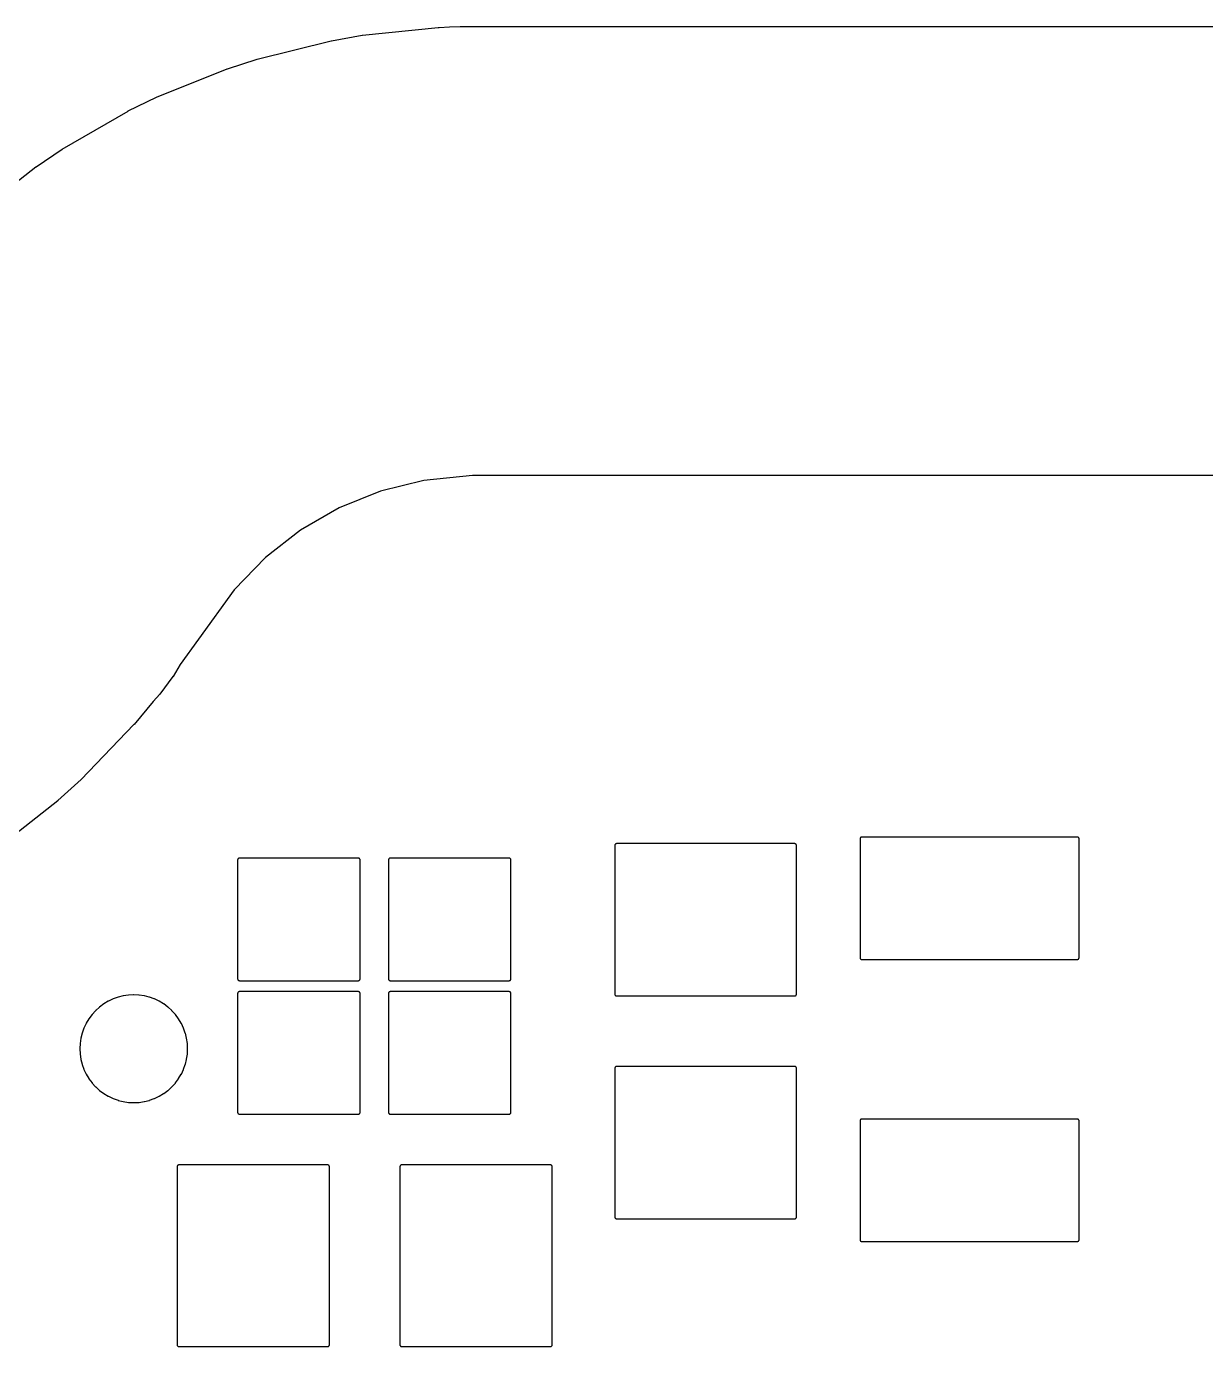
# Model space of a CAD drawing. Header units: inches. Extents: x -0.5 to 10, y -2.4 to 3.9.
# Drawn here: x 2.4419 to 2.7547, y 2.9036 to 3.2538 of the extents above; entities that cross this region are included whole.
import ezdxf

# ---------------------------------------------------------------- set-up
doc = ezdxf.new("R2010")
doc.units = ezdxf.units.IN

msp = doc.modelspace()

# ---------------------------------------------------------------- linework, layer by layer
for points in [[(2.428554, 3.204022), (2.444468, 3.216493), (2.44448, 3.216502), (2.444497, 3.216513), (2.451377, 3.221163), (2.451395, 3.221174), (2.451407, 3.221182), (2.468914, 3.231297), (2.468929, 3.231305), (2.468945, 3.231313), (2.47641, 3.234952), (2.476422, 3.234958), (2.476442, 3.234966), (2.495194, 3.242526), (2.49521, 3.242532), (2.495227, 3.242538), (2.503129, 3.245093), (2.503146, 3.245098), (2.503163, 3.245103), (2.52279, 3.249956), (2.522804, 3.24996), (2.522824, 3.249964), (2.531006, 3.251385), (2.531028, 3.251389), (2.531041, 3.25139), (2.551155, 3.253442), (2.551165, 3.253443), (2.55118, 3.253444), (2.55126, 3.253449), (2.551339, 3.25346), (2.551361, 3.253463), (2.551388, 3.253465), (2.554177, 3.253602), (2.556967, 3.253749), (2.556993, 3.25375), (2.557016, 3.253749), (2.557096, 3.253745), (2.557175, 3.253749), (2.55719, 3.25375), (2.5572, 3.25375), (3.3106, 3.25375)], [(3.309421, 3.13465), (2.56023, 3.13465), (2.547306, 3.133331), (2.535829, 3.130493), (2.524863, 3.126073), (2.514625, 3.120158), (2.505319, 3.112865), (2.497064, 3.104273), (2.487599, 3.091228), (2.482751, 3.084545), (2.480827, 3.081337), (2.480816, 3.081319), (2.4808, 3.081296), (2.477348, 3.076641), (2.477334, 3.076623), (2.477317, 3.076603), (2.47558, 3.074687), (2.470489, 3.068601), (2.470477, 3.068586), (2.470466, 3.068575), (2.456459, 3.053995), (2.456448, 3.053984), (2.456433, 3.05397), (2.450273, 3.048401), (2.450262, 3.048391), (2.450246, 3.048378), (2.434332, 3.035907)]]:
    msp.add_lwpolyline(points)
for points in [[(2.598475, 2.996601), (2.598475, 2.996601), (2.5985, 2.9966), (2.6457, 2.9966), (2.645725, 2.996601), (2.645774, 2.996606), (2.645822, 2.996615), (2.645869, 2.996629), (2.645914, 2.996648), (2.645957, 2.996671), (2.645998, 2.996699), (2.646036, 2.99673), (2.64607, 2.996764), (2.646101, 2.996802), (2.646129, 2.996843), (2.646152, 2.996886), (2.646171, 2.996931), (2.646185, 2.996978), (2.646194, 2.997026), (2.646199, 2.997075), (2.6462, 2.9971), (2.6462, 3.0365), (2.646199, 3.036525), (2.646194, 3.036574), (2.646185, 3.036622), (2.646171, 3.036669), (2.646152, 3.036714), (2.646129, 3.036757), (2.646101, 3.036798), (2.64607, 3.036836), (2.646036, 3.03687), (2.645998, 3.036901), (2.645957, 3.036929), (2.645914, 3.036952), (2.645869, 3.036971), (2.645822, 3.036985), (2.645774, 3.036994), (2.645725, 3.036999), (2.6457, 3.037), (2.5985, 3.037), (2.598475, 3.036999), (2.598426, 3.036994), (2.598378, 3.036985), (2.598331, 3.036971), (2.598286, 3.036952), (2.598243, 3.036929), (2.598202, 3.036901), (2.598164, 3.03687), (2.59813, 3.036836), (2.598099, 3.036798), (2.598071, 3.036757), (2.598048, 3.036714), (2.598029, 3.036669), (2.598015, 3.036622), (2.598006, 3.036574), (2.598001, 3.036525), (2.598, 3.0365), (2.598, 2.9971), (2.598001, 2.997075), (2.598006, 2.997026), (2.598015, 2.996978), (2.598029, 2.996931), (2.598048, 2.996886), (2.598071, 2.996843), (2.598099, 2.996802), (2.59813, 2.996764), (2.598164, 2.99673), (2.598202, 2.996699), (2.598243, 2.996671), (2.598286, 2.996648), (2.598331, 2.996629), (2.598378, 2.996615), (2.598426, 2.996606)], [(2.663525, 3.006251), (2.663525, 3.006251), (2.66355, 3.00625), (2.72065, 3.00625), (2.720675, 3.006251), (2.720724, 3.006256), (2.720772, 3.006265), (2.720819, 3.006279), (2.720864, 3.006298), (2.720907, 3.006321), (2.720948, 3.006349), (2.720986, 3.00638), (2.72102, 3.006414), (2.721051, 3.006452), (2.721079, 3.006493), (2.721102, 3.006536), (2.721121, 3.006581), (2.721135, 3.006628), (2.721144, 3.006676), (2.721149, 3.006725), (2.72115, 3.00675), (2.72115, 3.03825), (2.721149, 3.038275), (2.721144, 3.038324), (2.721135, 3.038372), (2.721121, 3.038419), (2.721102, 3.038464), (2.721079, 3.038507), (2.721051, 3.038548), (2.72102, 3.038586), (2.720986, 3.03862), (2.720948, 3.038651), (2.720907, 3.038679), (2.720864, 3.038702), (2.720819, 3.038721), (2.720772, 3.038735), (2.720724, 3.038744), (2.720675, 3.038749), (2.72065, 3.03875), (2.66355, 3.03875), (2.663525, 3.038749), (2.663476, 3.038744), (2.663428, 3.038735), (2.663381, 3.038721), (2.663336, 3.038702), (2.663293, 3.038679), (2.663252, 3.038651), (2.663214, 3.03862), (2.66318, 3.038586), (2.663149, 3.038548), (2.663121, 3.038507), (2.663098, 3.038464), (2.663079, 3.038419), (2.663065, 3.038372), (2.663056, 3.038324), (2.663051, 3.038275), (2.66305, 3.03825), (2.66305, 3.00675), (2.663051, 3.006725), (2.663056, 3.006676), (2.663065, 3.006628), (2.663079, 3.006581), (2.663098, 3.006536), (2.663121, 3.006493), (2.663149, 3.006452), (2.66318, 3.006414), (2.663214, 3.00638), (2.663252, 3.006349), (2.663293, 3.006321), (2.663336, 3.006298), (2.663381, 3.006279), (2.663428, 3.006265), (2.663476, 3.006256)], [(2.498425, 3.000651), (2.498425, 3.000651), (2.49845, 3.00065), (2.52995, 3.00065), (2.529975, 3.000651), (2.530024, 3.000656), (2.530072, 3.000665), (2.530119, 3.000679), (2.530164, 3.000698), (2.530207, 3.000721), (2.530248, 3.000749), (2.530286, 3.00078), (2.53032, 3.000814), (2.530351, 3.000852), (2.530379, 3.000893), (2.530402, 3.000936), (2.530421, 3.000981), (2.530435, 3.001028), (2.530444, 3.001076), (2.530449, 3.001125), (2.53045, 3.00115), (2.53045, 3.03265), (2.530449, 3.032675), (2.530444, 3.032724), (2.530435, 3.032772), (2.530421, 3.032819), (2.530402, 3.032864), (2.530379, 3.032907), (2.530351, 3.032948), (2.53032, 3.032986), (2.530286, 3.03302), (2.530248, 3.033051), (2.530207, 3.033079), (2.530164, 3.033102), (2.530119, 3.033121), (2.530072, 3.033135), (2.530024, 3.033144), (2.529975, 3.033149), (2.52995, 3.03315), (2.49845, 3.03315), (2.498425, 3.033149), (2.498376, 3.033144), (2.498328, 3.033135), (2.498281, 3.033121), (2.498236, 3.033102), (2.498193, 3.033079), (2.498152, 3.033051), (2.498114, 3.03302), (2.49808, 3.032986), (2.498049, 3.032948), (2.498021, 3.032907), (2.497998, 3.032864), (2.497979, 3.032819), (2.497965, 3.032772), (2.497956, 3.032724), (2.497951, 3.032675), (2.49795, 3.03265), (2.49795, 3.00115), (2.497951, 3.001125), (2.497956, 3.001076), (2.497965, 3.001028), (2.497979, 3.000981), (2.497998, 3.000936), (2.498021, 3.000893), (2.498049, 3.000852), (2.49808, 3.000814), (2.498114, 3.00078), (2.498152, 3.000749), (2.498193, 3.000721), (2.498236, 3.000698), (2.498281, 3.000679), (2.498328, 3.000665), (2.498376, 3.000656)], [(2.538425, 3.000651), (2.538425, 3.000651), (2.53845, 3.00065), (2.56995, 3.00065), (2.569975, 3.000651), (2.570024, 3.000656), (2.570072, 3.000665), (2.570119, 3.000679), (2.570164, 3.000698), (2.570207, 3.000721), (2.570248, 3.000749), (2.570286, 3.00078), (2.57032, 3.000814), (2.570351, 3.000852), (2.570379, 3.000893), (2.570402, 3.000936), (2.570421, 3.000981), (2.570435, 3.001028), (2.570444, 3.001076), (2.570449, 3.001125), (2.57045, 3.00115), (2.57045, 3.03265), (2.570449, 3.032675), (2.570444, 3.032724), (2.570435, 3.032772), (2.570421, 3.032819), (2.570402, 3.032864), (2.570379, 3.032907), (2.570351, 3.032948), (2.57032, 3.032986), (2.570286, 3.03302), (2.570248, 3.033051), (2.570207, 3.033079), (2.570164, 3.033102), (2.570119, 3.033121), (2.570072, 3.033135), (2.570024, 3.033144), (2.569975, 3.033149), (2.56995, 3.03315), (2.53845, 3.03315), (2.538425, 3.033149), (2.538376, 3.033144), (2.538328, 3.033135), (2.538281, 3.033121), (2.538236, 3.033102), (2.538193, 3.033079), (2.538152, 3.033051), (2.538114, 3.03302), (2.53808, 3.032986), (2.538049, 3.032948), (2.538021, 3.032907), (2.537998, 3.032864), (2.537979, 3.032819), (2.537965, 3.032772), (2.537956, 3.032724), (2.537951, 3.032675), (2.53795, 3.03265), (2.53795, 3.00115), (2.537951, 3.001125), (2.537956, 3.001076), (2.537965, 3.001028), (2.537979, 3.000981), (2.537998, 3.000936), (2.538021, 3.000893), (2.538049, 3.000852), (2.53808, 3.000814), (2.538114, 3.00078), (2.538152, 3.000749), (2.538193, 3.000721), (2.538236, 3.000698), (2.538281, 3.000679), (2.538328, 3.000665), (2.538376, 3.000656)], [(2.498425, 2.965251), (2.498425, 2.965251), (2.49845, 2.96525), (2.52995, 2.96525), (2.529975, 2.965251), (2.530024, 2.965256), (2.530072, 2.965265), (2.530119, 2.965279), (2.530164, 2.965298), (2.530207, 2.965321), (2.530248, 2.965349), (2.530286, 2.96538), (2.53032, 2.965414), (2.530351, 2.965452), (2.530379, 2.965493), (2.530402, 2.965536), (2.530421, 2.965581), (2.530435, 2.965628), (2.530444, 2.965676), (2.530449, 2.965725), (2.53045, 2.96575), (2.53045, 2.99725), (2.530449, 2.997275), (2.530444, 2.997324), (2.530435, 2.997372), (2.530421, 2.997419), (2.530402, 2.997464), (2.530379, 2.997507), (2.530351, 2.997548), (2.53032, 2.997586), (2.530286, 2.99762), (2.530248, 2.997651), (2.530207, 2.997679), (2.530164, 2.997702), (2.530119, 2.997721), (2.530072, 2.997735), (2.530024, 2.997744), (2.529975, 2.997749), (2.52995, 2.99775), (2.49845, 2.99775), (2.498425, 2.997749), (2.498376, 2.997744), (2.498328, 2.997735), (2.498281, 2.997721), (2.498236, 2.997702), (2.498193, 2.997679), (2.498152, 2.997651), (2.498114, 2.99762), (2.49808, 2.997586), (2.498049, 2.997548), (2.498021, 2.997507), (2.497998, 2.997464), (2.497979, 2.997419), (2.497965, 2.997372), (2.497956, 2.997324), (2.497951, 2.997275), (2.49795, 2.99725), (2.49795, 2.96575), (2.497951, 2.965725), (2.497956, 2.965676), (2.497965, 2.965628), (2.497979, 2.965581), (2.497998, 2.965536), (2.498021, 2.965493), (2.498049, 2.965452), (2.49808, 2.965414), (2.498114, 2.96538), (2.498152, 2.965349), (2.498193, 2.965321), (2.498236, 2.965298), (2.498281, 2.965279), (2.498328, 2.965265), (2.498376, 2.965256)], [(2.538425, 2.965251), (2.538425, 2.965251), (2.53845, 2.96525), (2.56995, 2.96525), (2.569975, 2.965251), (2.570024, 2.965256), (2.570072, 2.965265), (2.570119, 2.965279), (2.570164, 2.965298), (2.570207, 2.965321), (2.570248, 2.965349), (2.570286, 2.96538), (2.57032, 2.965414), (2.570351, 2.965452), (2.570379, 2.965493), (2.570402, 2.965536), (2.570421, 2.965581), (2.570435, 2.965628), (2.570444, 2.965676), (2.570449, 2.965725), (2.57045, 2.96575), (2.57045, 2.99725), (2.570449, 2.997275), (2.570444, 2.997324), (2.570435, 2.997372), (2.570421, 2.997419), (2.570402, 2.997464), (2.570379, 2.997507), (2.570351, 2.997548), (2.57032, 2.997586), (2.570286, 2.99762), (2.570248, 2.997651), (2.570207, 2.997679), (2.570164, 2.997702), (2.570119, 2.997721), (2.570072, 2.997735), (2.570024, 2.997744), (2.569975, 2.997749), (2.56995, 2.99775), (2.53845, 2.99775), (2.538425, 2.997749), (2.538376, 2.997744), (2.538328, 2.997735), (2.538281, 2.997721), (2.538236, 2.997702), (2.538193, 2.997679), (2.538152, 2.997651), (2.538114, 2.99762), (2.53808, 2.997586), (2.538049, 2.997548), (2.538021, 2.997507), (2.537998, 2.997464), (2.537979, 2.997419), (2.537965, 2.997372), (2.537956, 2.997324), (2.537951, 2.997275), (2.53795, 2.99725), (2.53795, 2.96575), (2.537951, 2.965725), (2.537956, 2.965676), (2.537965, 2.965628), (2.537979, 2.965581), (2.537998, 2.965536), (2.538021, 2.965493), (2.538049, 2.965452), (2.53808, 2.965414), (2.538114, 2.96538), (2.538152, 2.965349), (2.538193, 2.965321), (2.538236, 2.965298), (2.538281, 2.965279), (2.538328, 2.965265), (2.538376, 2.965256)], [(2.484699, 2.982625), (2.484633, 2.983977), (2.484631, 2.984004), (2.484628, 2.984026), (2.484429, 2.985366), (2.484425, 2.985389), (2.48442, 2.985414), (2.484091, 2.986727), (2.484085, 2.986749), (2.484077, 2.986774), (2.48362, 2.988049), (2.483612, 2.988071), (2.483602, 2.988095), (2.483023, 2.989319), (2.483013, 2.989339), (2.482999, 2.989362), (2.482303, 2.990524), (2.482288, 2.990548), (2.482276, 2.990565), (2.481469, 2.991652), (2.481455, 2.991671), (2.481438, 2.99169), (2.480529, 2.992694), (2.480512, 2.992712), (2.480494, 2.992729), (2.47949, 2.993638), (2.479471, 2.993655), (2.479452, 2.993669), (2.478365, 2.994476), (2.478348, 2.994488), (2.478324, 2.994503), (2.477162, 2.995199), (2.477139, 2.995213), (2.477119, 2.995223), (2.475895, 2.995802), (2.475871, 2.995812), (2.475849, 2.99582), (2.474574, 2.996277), (2.474549, 2.996285), (2.474527, 2.996291), (2.473214, 2.99662), (2.473189, 2.996625), (2.473166, 2.996629), (2.471826, 2.996828), (2.471804, 2.996831), (2.471777, 2.996833), (2.470425, 2.996899), (2.4704, 2.9969), (2.470375, 2.996899), (2.469023, 2.996833), (2.468996, 2.996831), (2.468974, 2.996828), (2.467634, 2.996629), (2.467611, 2.996625), (2.467586, 2.99662), (2.466273, 2.996291), (2.466251, 2.996285), (2.466226, 2.996277), (2.464951, 2.99582), (2.464929, 2.995812), (2.464905, 2.995802), (2.463681, 2.995223), (2.463661, 2.995213), (2.463638, 2.995199), (2.462476, 2.994503), (2.462452, 2.994488), (2.462435, 2.994476), (2.461348, 2.993669), (2.461329, 2.993655), (2.46131, 2.993638), (2.460306, 2.992729), (2.460288, 2.992712), (2.460271, 2.992694), (2.459362, 2.99169), (2.459345, 2.991671), (2.459331, 2.991652), (2.458524, 2.990565), (2.458512, 2.990548), (2.458497, 2.990524), (2.457801, 2.989362), (2.457787, 2.989339), (2.457777, 2.989319), (2.457198, 2.988095), (2.457188, 2.988071), (2.45718, 2.988049), (2.456723, 2.986774), (2.456715, 2.986749), (2.456709, 2.986727), (2.45638, 2.985414), (2.456375, 2.985389), (2.456371, 2.985366), (2.456172, 2.984026), (2.456169, 2.984004), (2.456167, 2.983977), (2.456101, 2.982625), (2.4561, 2.9826), (2.456101, 2.982575), (2.456167, 2.981223), (2.456169, 2.981196), (2.456172, 2.981174), (2.456371, 2.979834), (2.456375, 2.979811), (2.45638, 2.979786), (2.456709, 2.978473), (2.456715, 2.978451), (2.456723, 2.978426), (2.45718, 2.977151), (2.457188, 2.977129), (2.457198, 2.977105), (2.457777, 2.975881), (2.457787, 2.975861), (2.457801, 2.975838), (2.458497, 2.974676), (2.458512, 2.974652), (2.458524, 2.974635), (2.459331, 2.973548), (2.459345, 2.973529), (2.459362, 2.97351), (2.460271, 2.972506), (2.460288, 2.972488), (2.460306, 2.972471), (2.46131, 2.971562), (2.461329, 2.971545), (2.461348, 2.971531), (2.462435, 2.970724), (2.462452, 2.970712), (2.462476, 2.970697), (2.463638, 2.970001), (2.463661, 2.969987), (2.463681, 2.969977), (2.464905, 2.969398), (2.464929, 2.969388), (2.464951, 2.96938), (2.466226, 2.968923), (2.466251, 2.968915), (2.466273, 2.968909), (2.467586, 2.96858), (2.467611, 2.968575), (2.467634, 2.968571), (2.468974, 2.968372), (2.468996, 2.968369), (2.469023, 2.968367), (2.470375, 2.968301), (2.4704, 2.9683), (2.470425, 2.968301), (2.471777, 2.968367), (2.471804, 2.968369), (2.471826, 2.968372), (2.473166, 2.968571), (2.473189, 2.968575), (2.473214, 2.96858), (2.474527, 2.968909), (2.474549, 2.968915), (2.474574, 2.968923), (2.475849, 2.96938), (2.475871, 2.969388), (2.475895, 2.969398), (2.477119, 2.969977), (2.477139, 2.969987), (2.477162, 2.970001), (2.478324, 2.970697), (2.478348, 2.970712), (2.478365, 2.970724), (2.479452, 2.971531), (2.479471, 2.971545), (2.47949, 2.971562), (2.480494, 2.972471), (2.480512, 2.972488), (2.480529, 2.972506), (2.481438, 2.97351), (2.481455, 2.973529), (2.481469, 2.973548), (2.482276, 2.974635), (2.482288, 2.974652), (2.482303, 2.974676), (2.482999, 2.975838), (2.483013, 2.975861), (2.483023, 2.975881), (2.483602, 2.977105), (2.483612, 2.977129), (2.48362, 2.977151), (2.484077, 2.978426), (2.484085, 2.978451), (2.484091, 2.978473), (2.48442, 2.979786), (2.484425, 2.979811), (2.484429, 2.979834), (2.484628, 2.981174), (2.484631, 2.981196), (2.484633, 2.981223), (2.484699, 2.982575), (2.4847, 2.9826)], [(2.598475, 2.937501), (2.598475, 2.937501), (2.5985, 2.9375), (2.6457, 2.9375), (2.645725, 2.937501), (2.645774, 2.937506), (2.645822, 2.937515), (2.645869, 2.937529), (2.645914, 2.937548), (2.645957, 2.937571), (2.645998, 2.937599), (2.646036, 2.93763), (2.64607, 2.937664), (2.646101, 2.937702), (2.646129, 2.937743), (2.646152, 2.937786), (2.646171, 2.937831), (2.646185, 2.937878), (2.646194, 2.937926), (2.646199, 2.937975), (2.6462, 2.938), (2.6462, 2.9774), (2.646199, 2.977425), (2.646194, 2.977474), (2.646185, 2.977522), (2.646171, 2.977569), (2.646152, 2.977614), (2.646129, 2.977657), (2.646101, 2.977698), (2.64607, 2.977736), (2.646036, 2.97777), (2.645998, 2.977801), (2.645957, 2.977829), (2.645914, 2.977852), (2.645869, 2.977871), (2.645822, 2.977885), (2.645774, 2.977894), (2.645725, 2.977899), (2.6457, 2.9779), (2.5985, 2.9779), (2.598475, 2.977899), (2.598426, 2.977894), (2.598378, 2.977885), (2.598331, 2.977871), (2.598286, 2.977852), (2.598243, 2.977829), (2.598202, 2.977801), (2.598164, 2.97777), (2.59813, 2.977736), (2.598099, 2.977698), (2.598071, 2.977657), (2.598048, 2.977614), (2.598029, 2.977569), (2.598015, 2.977522), (2.598006, 2.977474), (2.598001, 2.977425), (2.598, 2.9774), (2.598, 2.938), (2.598001, 2.937975), (2.598006, 2.937926), (2.598015, 2.937878), (2.598029, 2.937831), (2.598048, 2.937786), (2.598071, 2.937743), (2.598099, 2.937702), (2.59813, 2.937664), (2.598164, 2.93763), (2.598202, 2.937599), (2.598243, 2.937571), (2.598286, 2.937548), (2.598331, 2.937529), (2.598378, 2.937515), (2.598426, 2.937506)], [(2.663525, 2.931451), (2.663525, 2.931451), (2.66355, 2.93145), (2.72065, 2.93145), (2.720675, 2.931451), (2.720724, 2.931456), (2.720772, 2.931465), (2.720819, 2.931479), (2.720864, 2.931498), (2.720907, 2.931521), (2.720948, 2.931549), (2.720986, 2.93158), (2.72102, 2.931614), (2.721051, 2.931652), (2.721079, 2.931693), (2.721102, 2.931736), (2.721121, 2.931781), (2.721135, 2.931828), (2.721144, 2.931876), (2.721149, 2.931925), (2.72115, 2.93195), (2.72115, 2.96345), (2.721149, 2.963475), (2.721144, 2.963524), (2.721135, 2.963572), (2.721121, 2.963619), (2.721102, 2.963664), (2.721079, 2.963707), (2.721051, 2.963748), (2.72102, 2.963786), (2.720986, 2.96382), (2.720948, 2.963851), (2.720907, 2.963879), (2.720864, 2.963902), (2.720819, 2.963921), (2.720772, 2.963935), (2.720724, 2.963944), (2.720675, 2.963949), (2.72065, 2.96395), (2.66355, 2.96395), (2.663525, 2.963949), (2.663476, 2.963944), (2.663428, 2.963935), (2.663381, 2.963921), (2.663336, 2.963902), (2.663293, 2.963879), (2.663252, 2.963851), (2.663214, 2.96382), (2.66318, 2.963786), (2.663149, 2.963748), (2.663121, 2.963707), (2.663098, 2.963664), (2.663079, 2.963619), (2.663065, 2.963572), (2.663056, 2.963524), (2.663051, 2.963475), (2.66305, 2.96345), (2.66305, 2.93195), (2.663051, 2.931925), (2.663056, 2.931876), (2.663065, 2.931828), (2.663079, 2.931781), (2.663098, 2.931736), (2.663121, 2.931693), (2.663149, 2.931652), (2.66318, 2.931614), (2.663214, 2.93158), (2.663252, 2.931549), (2.663293, 2.931521), (2.663336, 2.931498), (2.663381, 2.931479), (2.663428, 2.931465), (2.663476, 2.931456)], [(2.482375, 2.903601), (2.482375, 2.903601), (2.4824, 2.9036), (2.5218, 2.9036), (2.521825, 2.903601), (2.521874, 2.903606), (2.521922, 2.903615), (2.521969, 2.903629), (2.522014, 2.903648), (2.522057, 2.903671), (2.522098, 2.903699), (2.522136, 2.90373), (2.52217, 2.903764), (2.522201, 2.903802), (2.522229, 2.903843), (2.522252, 2.903886), (2.522271, 2.903931), (2.522285, 2.903978), (2.522294, 2.904026), (2.522299, 2.904075), (2.5223, 2.9041), (2.5223, 2.9513), (2.522299, 2.951325), (2.522294, 2.951374), (2.522285, 2.951422), (2.522271, 2.951469), (2.522252, 2.951514), (2.522229, 2.951557), (2.522201, 2.951598), (2.52217, 2.951636), (2.522136, 2.95167), (2.522098, 2.951701), (2.522057, 2.951729), (2.522014, 2.951752), (2.521969, 2.951771), (2.521922, 2.951785), (2.521874, 2.951794), (2.521825, 2.951799), (2.5218, 2.9518), (2.4824, 2.9518), (2.482375, 2.951799), (2.482326, 2.951794), (2.482278, 2.951785), (2.482231, 2.951771), (2.482186, 2.951752), (2.482143, 2.951729), (2.482102, 2.951701), (2.482064, 2.95167), (2.48203, 2.951636), (2.481999, 2.951598), (2.481971, 2.951557), (2.481948, 2.951514), (2.481929, 2.951469), (2.481915, 2.951422), (2.481906, 2.951374), (2.481901, 2.951325), (2.4819, 2.9513), (2.4819, 2.9041), (2.481901, 2.904075), (2.481906, 2.904026), (2.481915, 2.903978), (2.481929, 2.903931), (2.481948, 2.903886), (2.481971, 2.903843), (2.481999, 2.903802), (2.48203, 2.903764), (2.482064, 2.90373), (2.482102, 2.903699), (2.482143, 2.903671), (2.482186, 2.903648), (2.482231, 2.903629), (2.482278, 2.903615), (2.482326, 2.903606)], [(2.541001, 2.951325), (2.541001, 2.951325), (2.541, 2.9513), (2.541, 2.9041), (2.541001, 2.904075), (2.541006, 2.904026), (2.541015, 2.903978), (2.541029, 2.903931), (2.541048, 2.903886), (2.541071, 2.903843), (2.541099, 2.903802), (2.54113, 2.903764), (2.541164, 2.90373), (2.541202, 2.903699), (2.541243, 2.903671), (2.541286, 2.903648), (2.541331, 2.903629), (2.541378, 2.903615), (2.541426, 2.903606), (2.541475, 2.903601), (2.5415, 2.9036), (2.5809, 2.9036), (2.580925, 2.903601), (2.580974, 2.903606), (2.581022, 2.903615), (2.581069, 2.903629), (2.581114, 2.903648), (2.581157, 2.903671), (2.581198, 2.903699), (2.581236, 2.90373), (2.58127, 2.903764), (2.581301, 2.903802), (2.581329, 2.903843), (2.581352, 2.903886), (2.581371, 2.903931), (2.581385, 2.903978), (2.581394, 2.904026), (2.581399, 2.904075), (2.5814, 2.9041), (2.5814, 2.9513), (2.581399, 2.951325), (2.581394, 2.951374), (2.581385, 2.951422), (2.581371, 2.951469), (2.581352, 2.951514), (2.581329, 2.951557), (2.581301, 2.951598), (2.58127, 2.951636), (2.581236, 2.95167), (2.581198, 2.951701), (2.581157, 2.951729), (2.581114, 2.951752), (2.581069, 2.951771), (2.581022, 2.951785), (2.580974, 2.951794), (2.580925, 2.951799), (2.5809, 2.9518), (2.5415, 2.9518), (2.541475, 2.951799), (2.541426, 2.951794), (2.541378, 2.951785), (2.541331, 2.951771), (2.541286, 2.951752), (2.541243, 2.951729), (2.541202, 2.951701), (2.541164, 2.95167), (2.54113, 2.951636), (2.541099, 2.951598), (2.541071, 2.951557), (2.541048, 2.951514), (2.541029, 2.951469), (2.541015, 2.951422), (2.541006, 2.951374)]]:
    msp.add_lwpolyline(points, close=True)

doc.saveas('drawing.dxf')
